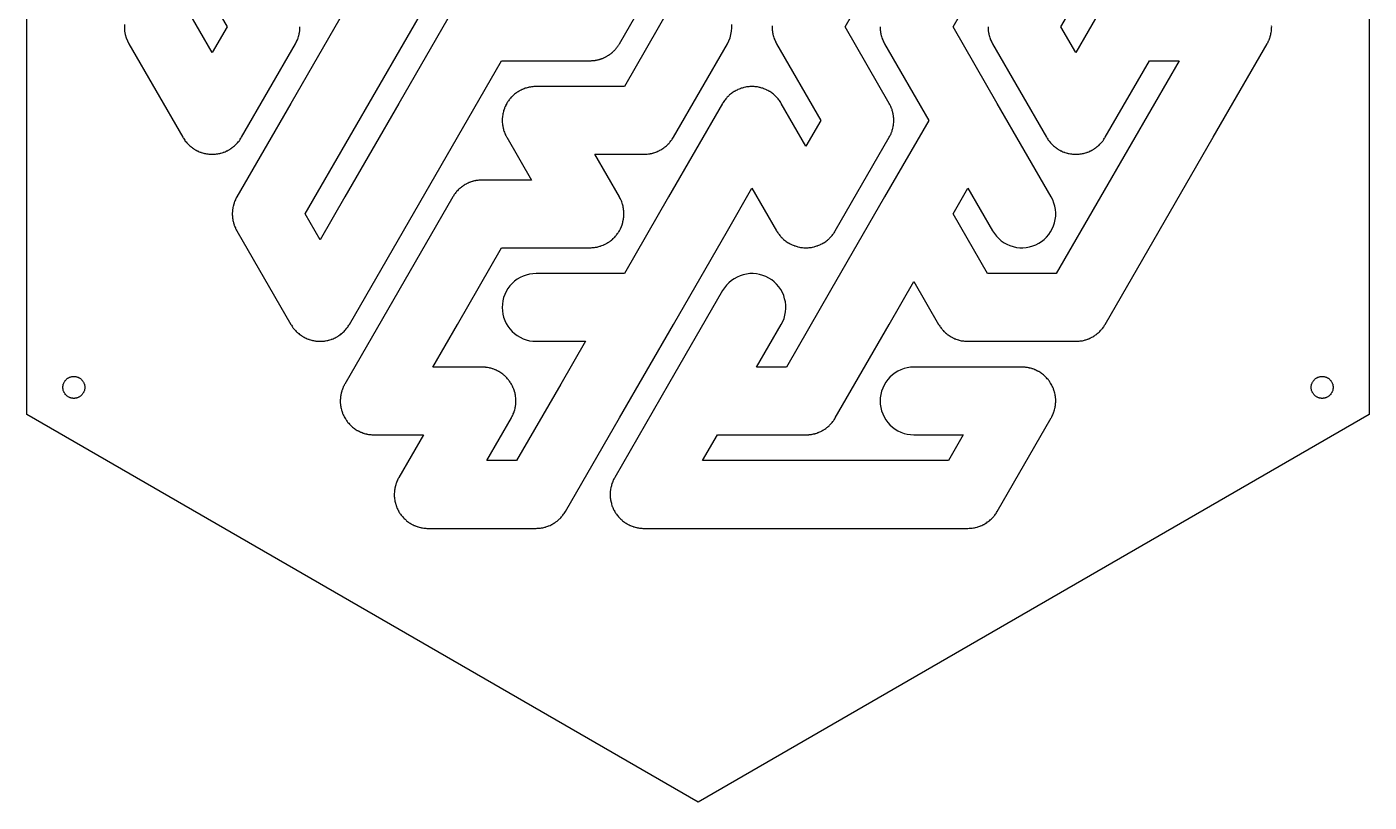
# Model space of a CAD drawing. Header units: millimetres. Extents: x -104 to 104, y -120 to 120.
# Drawn here: x -104.1 to 104.1, y -120.2 to 0 of the extents above; entities that cross this region are included whole.
import ezdxf

# ---------------------------------------------------------------- set-up
doc = ezdxf.new("R2010")
doc.units = ezdxf.units.MM
doc.layers.add('CUT', color=1, linetype='Continuous')

msp = doc.modelspace()

# ---------------------------------------------------------------- linework, layer by layer
at = {"layer": 'CUT'}
for points in [[(104.09, -60.09), (0, -120.19), (-104.09, -60.09), (-104.09, 60.09), (0, 120.19), (104.09, 60.09), (104.09, -60.09)], [(-95.1, -55.89), (-95.1, -55.97), (-95.11, -56.05), (-95.12, -56.14), (-95.13, -56.22), (-95.15, -56.3), (-95.17, -56.38), (-95.2, -56.46), (-95.23, -56.54), (-95.26, -56.62), (-95.3, -56.69), (-95.34, -56.76), (-95.39, -56.83), (-95.44, -56.9), (-95.49, -56.97), (-95.54, -57.03), (-95.6, -57.09), (-95.66, -57.15), (-95.72, -57.2), (-95.79, -57.25), (-95.86, -57.3), (-95.93, -57.35), (-96, -57.39), (-96.07, -57.43), (-96.15, -57.46), (-96.23, -57.49), (-96.31, -57.52), (-96.39, -57.54), (-96.47, -57.56), (-96.55, -57.57), (-96.63, -57.58), (-96.72, -57.59), (-96.8, -57.59), (-96.88, -57.59), (-96.97, -57.58), (-97.05, -57.57), (-97.13, -57.56), (-97.21, -57.54), (-97.29, -57.52), (-97.37, -57.49), (-97.45, -57.46), (-97.53, -57.43), (-97.6, -57.39), (-97.68, -57.35), (-97.75, -57.3), (-97.81, -57.25), (-97.88, -57.2), (-97.94, -57.15), (-98, -57.09), (-98.06, -57.03), (-98.12, -56.97), (-98.17, -56.9), (-98.21, -56.83), (-98.26, -56.76), (-98.3, -56.69), (-98.34, -56.62), (-98.37, -56.54), (-98.4, -56.46), (-98.43, -56.38), (-98.45, -56.3), (-98.47, -56.22), (-98.48, -56.14), (-98.49, -56.05), (-98.5, -55.97), (-98.5, -55.89), (-98.5, -55.8), (-98.49, -55.72), (-98.48, -55.64), (-98.47, -55.56), (-98.45, -55.48), (-98.43, -55.39), (-98.4, -55.32), (-98.37, -55.24), (-98.34, -55.16), (-98.3, -55.09), (-98.26, -55.01), (-98.21, -54.94), (-98.17, -54.88), (-98.12, -54.81), (-98.06, -54.75), (-98, -54.69), (-97.94, -54.63), (-97.88, -54.57), (-97.81, -54.52), (-97.75, -54.47), (-97.68, -54.43), (-97.6, -54.39), (-97.53, -54.35), (-97.45, -54.32), (-97.37, -54.29), (-97.29, -54.26), (-97.21, -54.24), (-97.13, -54.22), (-97.05, -54.21), (-96.97, -54.2), (-96.88, -54.19), (-96.8, -54.19), (-96.72, -54.19), (-96.63, -54.2), (-96.55, -54.21), (-96.47, -54.22), (-96.39, -54.24), (-96.31, -54.26), (-96.23, -54.29), (-96.15, -54.32), (-96.07, -54.35), (-96, -54.39), (-95.93, -54.43), (-95.86, -54.47), (-95.79, -54.52), (-95.72, -54.57), (-95.66, -54.63), (-95.6, -54.69), (-95.54, -54.75), (-95.49, -54.81), (-95.44, -54.88), (-95.39, -54.94), (-95.34, -55.01), (-95.3, -55.09), (-95.26, -55.16), (-95.23, -55.24), (-95.2, -55.32), (-95.17, -55.39), (-95.15, -55.48), (-95.13, -55.56), (-95.12, -55.64), (-95.11, -55.72), (-95.1, -55.8), (-95.1, -55.89)], [(98.5, -55.89), (98.5, -55.97), (98.49, -56.05), (98.48, -56.14), (98.47, -56.22), (98.45, -56.3), (98.43, -56.38), (98.4, -56.46), (98.37, -56.54), (98.34, -56.62), (98.3, -56.69), (98.26, -56.76), (98.21, -56.83), (98.17, -56.9), (98.12, -56.97), (98.06, -57.03), (98, -57.09), (97.94, -57.15), (97.88, -57.2), (97.81, -57.25), (97.75, -57.3), (97.68, -57.35), (97.6, -57.39), (97.53, -57.43), (97.45, -57.46), (97.37, -57.49), (97.29, -57.52), (97.21, -57.54), (97.13, -57.56), (97.05, -57.57), (96.97, -57.58), (96.88, -57.59), (96.8, -57.59), (96.72, -57.59), (96.63, -57.58), (96.55, -57.57), (96.47, -57.56), (96.39, -57.54), (96.31, -57.52), (96.23, -57.49), (96.15, -57.46), (96.07, -57.43), (96, -57.39), (95.93, -57.35), (95.86, -57.3), (95.79, -57.25), (95.72, -57.2), (95.66, -57.15), (95.6, -57.09), (95.54, -57.03), (95.49, -56.97), (95.44, -56.9), (95.39, -56.83), (95.34, -56.76), (95.3, -56.69), (95.26, -56.62), (95.23, -56.54), (95.2, -56.46), (95.17, -56.38), (95.15, -56.3), (95.13, -56.22), (95.12, -56.14), (95.11, -56.05), (95.1, -55.97), (95.1, -55.89), (95.1, -55.8), (95.11, -55.72), (95.12, -55.64), (95.13, -55.56), (95.15, -55.48), (95.17, -55.39), (95.2, -55.32), (95.23, -55.24), (95.26, -55.16), (95.3, -55.09), (95.34, -55.01), (95.39, -54.94), (95.44, -54.88), (95.49, -54.81), (95.54, -54.75), (95.6, -54.69), (95.66, -54.63), (95.72, -54.57), (95.79, -54.52), (95.86, -54.47), (95.93, -54.43), (96, -54.39), (96.07, -54.35), (96.15, -54.32), (96.23, -54.29), (96.31, -54.26), (96.39, -54.24), (96.47, -54.22), (96.55, -54.21), (96.63, -54.2), (96.72, -54.19), (96.8, -54.19), (96.88, -54.19), (96.97, -54.2), (97.05, -54.21), (97.13, -54.22), (97.21, -54.24), (97.29, -54.26), (97.37, -54.29), (97.45, -54.32), (97.53, -54.35), (97.6, -54.39), (97.68, -54.43), (97.75, -54.47), (97.81, -54.52), (97.88, -54.57), (97.94, -54.63), (98, -54.69), (98.06, -54.75), (98.12, -54.81), (98.17, -54.88), (98.21, -54.94), (98.26, -55.01), (98.3, -55.09), (98.34, -55.16), (98.37, -55.24), (98.4, -55.32), (98.43, -55.39), (98.45, -55.48), (98.47, -55.56), (98.48, -55.64), (98.49, -55.72), (98.5, -55.8), (98.5, -55.89)]]:
    msp.add_lwpolyline(points, close=True, dxfattribs=at)
for points in [[(-79.89, 11.87), (-73.03, 0), (-75.34, -4), (-79.17, 2.62)], [(-38.03, 2.62), (-46.4, -11.87), (-46.4, -11.87), (-54.78, -26.37), (-58.6, -33), (-60.91, -29), (-54.05, -17.12), (-45.68, -2.63), (-45.68, -2.63), (-37.31, 11.87)], [(-4.55, 2.62), (-11.4, -9.25), (-25.11, -9.25), (-25.2, -9.25), (-25.29, -9.25), (-25.46, -9.27), (-25.63, -9.28), (-25.71, -9.29), (-25.8, -9.29), (-25.97, -9.33), (-26.14, -9.35), (-26.22, -9.37), (-26.31, -9.39), (-26.47, -9.43), (-26.64, -9.48), (-26.72, -9.51), (-26.8, -9.53), (-26.96, -9.59), (-27.12, -9.65), (-27.2, -9.69), (-27.28, -9.72), (-27.43, -9.8), (-27.59, -9.87), (-27.66, -9.91), (-27.74, -9.95), (-27.88, -10.05), (-28.03, -10.13), (-28.1, -10.19), (-28.17, -10.23), (-28.31, -10.34), (-28.45, -10.44), (-28.51, -10.5), (-28.58, -10.55), (-28.7, -10.67), (-28.83, -10.79), (-28.88, -10.85), (-28.95, -10.91), (-29.06, -11.04), (-29.17, -11.17), (-29.22, -11.24), (-29.28, -11.3), (-29.38, -11.45), (-29.48, -11.58), (-29.52, -11.66), (-29.57, -11.73), (-29.66, -11.88), (-29.74, -12.03), (-29.78, -12.1), (-29.82, -12.18), (-29.89, -12.34), (-29.97, -12.49), (-29.99, -12.57), (-30.03, -12.65), (-30.08, -12.81), (-30.14, -12.98), (-30.16, -13.06), (-30.19, -13.14), (-30.22, -13.31), (-30.26, -13.48), (-30.28, -13.56), (-30.29, -13.64), (-30.31, -13.82), (-30.34, -13.99), (-30.34, -14.07), (-30.35, -14.16), (-30.36, -14.33), (-30.36, -14.5), (-30.36, -14.59), (-30.36, -14.67), (-30.35, -14.84), (-30.34, -15.01), (-30.33, -15.1), (-30.32, -15.19), (-30.29, -15.35), (-30.26, -15.52), (-30.24, -15.61), (-30.23, -15.69), (-30.18, -15.86), (-30.14, -16.02), (-30.11, -16.1), (-30.09, -16.19), (-30.02, -16.35), (-29.97, -16.51), (-29.93, -16.59), (-29.9, -16.67), (-29.82, -16.82), (-29.74, -16.97), (-29.7, -17.05), (-29.66, -17.12), (-25.84, -23.75), (-33.49, -23.75), (-33.66, -23.76), (-33.83, -23.76), (-33.92, -23.77), (-34, -23.78), (-34.17, -23.8), (-34.34, -23.82), (-34.43, -23.84), (-34.51, -23.85), (-34.68, -23.89), (-34.85, -23.93), (-34.93, -23.96), (-35.01, -23.98), (-35.17, -24.03), (-35.34, -24.09), (-35.41, -24.12), (-35.5, -24.15), (-35.65, -24.22), (-35.81, -24.29), (-35.88, -24.33), (-35.96, -24.37), (-36.11, -24.46), (-36.26, -24.54), (-36.33, -24.59), (-36.4, -24.63), (-36.54, -24.74), (-36.68, -24.83), (-36.75, -24.89), (-36.82, -24.94), (-36.94, -25.06), (-37.08, -25.17), (-37.13, -25.23), (-37.2, -25.29), (-37.31, -25.41), (-37.43, -25.54), (-37.49, -25.61), (-37.54, -25.67), (-37.65, -25.81), (-37.75, -25.94), (-37.8, -26.01), (-37.85, -26.08), (-37.94, -26.23), (-38.03, -26.37), (-46.4, -40.87), (-54.78, -55.37), (-54.82, -55.45), (-54.86, -55.53), (-54.93, -55.68), (-55.01, -55.83), (-55.04, -55.91), (-55.08, -55.99), (-55.14, -56.15), (-55.2, -56.31), (-55.22, -56.4), (-55.25, -56.48), (-55.3, -56.64), (-55.34, -56.81), (-55.36, -56.89), (-55.38, -56.98), (-55.4, -57.15), (-55.43, -57.31), (-55.44, -57.4), (-55.45, -57.49), (-55.46, -57.66), (-55.48, -57.83), (-55.48, -57.91), (-55.48, -58), (-55.47, -58.17), (-55.47, -58.34), (-55.46, -58.43), (-55.45, -58.51), (-55.43, -58.68), (-55.41, -58.86), (-55.39, -58.94), (-55.38, -59.02), (-55.34, -59.19), (-55.3, -59.36), (-55.27, -59.44), (-55.25, -59.52), (-55.2, -59.69), (-55.14, -59.85), (-55.11, -59.93), (-55.08, -60.01), (-55.01, -60.16), (-54.94, -60.32), (-54.9, -60.4), (-54.86, -60.47), (-54.77, -60.62), (-54.69, -60.77), (-54.64, -60.84), (-54.59, -60.92), (-54.49, -61.05), (-54.39, -61.2), (-54.34, -61.26), (-54.29, -61.33), (-54.17, -61.46), (-54.06, -61.59), (-54, -61.65), (-53.94, -61.71), (-53.81, -61.83), (-53.69, -61.95), (-53.62, -62), (-53.56, -62.06), (-53.42, -62.16), (-53.29, -62.27), (-53.22, -62.31), (-53.15, -62.37), (-53, -62.45), (-52.85, -62.55), (-52.78, -62.59), (-52.7, -62.63), (-52.55, -62.7), (-52.4, -62.78), (-52.32, -62.81), (-52.24, -62.85), (-52.08, -62.91), (-51.92, -62.97), (-51.83, -62.99), (-51.75, -63.02), (-51.59, -63.07), (-51.42, -63.11), (-51.34, -63.13), (-51.25, -63.15), (-51.08, -63.17), (-50.91, -63.21), (-50.83, -63.21), (-50.74, -63.22), (-50.57, -63.23), (-50.4, -63.25), (-50.32, -63.25), (-50.23, -63.25), (-42.58, -63.25), (-46.4, -69.87), (-46.44, -69.95), (-46.49, -70.03), (-46.56, -70.18), (-46.64, -70.33), (-46.67, -70.41), (-46.71, -70.49), (-46.77, -70.65), (-46.83, -70.81), (-46.85, -70.9), (-46.88, -70.98), (-46.92, -71.14), (-46.97, -71.31), (-46.99, -71.39), (-47.01, -71.48), (-47.03, -71.65), (-47.06, -71.81), (-47.07, -71.9), (-47.08, -71.99), (-47.09, -72.16), (-47.11, -72.33), (-47.1, -72.41), (-47.11, -72.5), (-47.1, -72.67), (-47.1, -72.84), (-47.09, -72.93), (-47.08, -73.01), (-47.06, -73.18), (-47.04, -73.36), (-47.02, -73.44), (-47.01, -73.52), (-46.97, -73.69), (-46.93, -73.86), (-46.9, -73.94), (-46.88, -74.02), (-46.82, -74.19), (-46.77, -74.35), (-46.74, -74.43), (-46.71, -74.51), (-46.63, -74.66), (-46.57, -74.82), (-46.52, -74.9), (-46.49, -74.97), (-46.4, -75.12), (-46.32, -75.27), (-46.27, -75.34), (-46.22, -75.42), (-46.12, -75.55), (-46.02, -75.7), (-45.97, -75.76), (-45.92, -75.83), (-45.8, -75.96), (-45.69, -76.09), (-45.63, -76.15), (-45.57, -76.21), (-45.44, -76.33), (-45.32, -76.45), (-45.25, -76.5), (-45.19, -76.56), (-45.05, -76.66), (-44.92, -76.77), (-44.84, -76.81), (-44.77, -76.87), (-44.63, -76.95), (-44.48, -77.05), (-44.41, -77.09), (-44.33, -77.13), (-44.18, -77.2), (-44.02, -77.28), (-43.94, -77.31), (-43.87, -77.35), (-43.71, -77.41), (-43.55, -77.47), (-43.46, -77.49), (-43.38, -77.52), (-43.22, -77.57), (-43.05, -77.61), (-42.97, -77.63), (-42.88, -77.65), (-42.71, -77.67), (-42.54, -77.71), (-42.46, -77.71), (-42.37, -77.72), (-42.2, -77.73), (-42.03, -77.75), (-41.94, -77.75), (-41.86, -77.75), (-25.11, -77.75), (-24.94, -77.74), (-24.77, -77.74), (-24.69, -77.73), (-24.6, -77.72), (-24.43, -77.7), (-24.26, -77.68), (-24.18, -77.66), (-24.09, -77.65), (-23.92, -77.61), (-23.76, -77.57), (-23.67, -77.54), (-23.59, -77.52), (-23.43, -77.47), (-23.27, -77.41), (-23.19, -77.38), (-23.11, -77.35), (-22.95, -77.28), (-22.79, -77.21), (-22.72, -77.17), (-22.64, -77.13), (-22.49, -77.04), (-22.34, -76.96), (-22.27, -76.91), (-22.2, -76.87), (-22.06, -76.76), (-21.92, -76.67), (-21.85, -76.61), (-21.78, -76.56), (-21.66, -76.44), (-21.53, -76.33), (-21.47, -76.27), (-21.4, -76.21), (-21.29, -76.09), (-21.17, -75.96), (-21.11, -75.89), (-21.06, -75.83), (-20.95, -75.69), (-20.85, -75.56), (-20.8, -75.49), (-20.75, -75.42), (-20.75, -75.42), (-20.66, -75.27), (-20.57, -75.12), (-12.2, -60.62), (-3.82, -46.13), (-3.82, -46.13), (4.55, -31.62), (4.55, -31.62), (8.37, -25), (12.2, -31.62), (12.24, -31.7), (12.28, -31.77), (12.38, -31.91), (12.48, -32.06), (12.53, -32.13), (12.58, -32.2), (12.69, -32.33), (12.8, -32.46), (12.86, -32.52), (12.91, -32.59), (13.03, -32.71), (13.15, -32.83), (13.22, -32.89), (13.28, -32.95), (13.42, -33.05), (13.55, -33.17), (13.62, -33.21), (13.69, -33.27), (13.83, -33.36), (13.97, -33.46), (14.05, -33.5), (14.12, -33.55), (14.27, -33.63), (14.42, -33.71), (14.5, -33.74), (14.58, -33.78), (14.74, -33.85), (14.89, -33.91), (14.98, -33.94), (15.06, -33.97), (15.22, -34.02), (15.38, -34.07), (15.47, -34.09), (15.55, -34.11), (15.72, -34.14), (15.89, -34.18), (15.97, -34.19), (16.06, -34.21), (16.23, -34.22), (16.4, -34.24), (16.49, -34.24), (16.57, -34.25), (16.74, -34.24), (16.91, -34.25), (17, -34.24), (17.09, -34.24), (17.26, -34.22), (17.43, -34.21), (17.51, -34.19), (17.6, -34.18), (17.77, -34.14), (17.94, -34.11), (18.02, -34.09), (18.1, -34.07), (18.27, -34.02), (18.43, -33.97), (18.51, -33.94), (18.59, -33.91), (18.75, -33.85), (18.91, -33.78), (18.99, -33.74), (19.07, -33.71), (19.22, -33.63), (19.37, -33.55), (19.44, -33.5), (19.52, -33.46), (19.66, -33.36), (19.8, -33.27), (19.87, -33.21), (19.94, -33.17), (20.07, -33.05), (20.2, -32.95), (20.27, -32.89), (20.33, -32.83), (20.45, -32.71), (20.57, -32.59), (20.63, -32.52), (20.69, -32.46), (20.8, -32.33), (20.91, -32.2), (20.96, -32.13), (21.01, -32.06), (21.1, -31.91), (21.2, -31.77), (21.24, -31.7), (21.29, -31.62), (29.66, -17.12), (29.74, -16.97), (29.82, -16.82), (29.86, -16.74), (29.9, -16.67), (29.96, -16.51), (30.03, -16.35), (30.05, -16.27), (30.09, -16.19), (30.13, -16.02), (30.19, -15.86), (30.2, -15.77), (30.23, -15.69), (30.26, -15.52), (30.29, -15.36), (30.3, -15.27), (30.32, -15.19), (30.33, -15.01), (30.35, -14.84), (30.35, -14.76), (30.36, -14.67), (30.36, -14.5), (30.36, -14.33), (30.35, -14.24), (30.35, -14.16), (30.33, -13.99), (30.32, -13.81), (30.3, -13.73), (30.29, -13.64), (30.26, -13.48), (30.23, -13.31), (30.2, -13.23), (30.19, -13.14), (30.13, -12.98), (30.09, -12.81), (30.05, -12.73), (30.03, -12.65), (29.96, -12.49), (29.9, -12.33), (29.86, -12.26), (29.82, -12.18), (29.74, -12.03), (29.66, -11.87), (22.81, 0), (29.66, 11.87)], [(44.99, 0), (44.98, -0.17), (44.99, -0.26), (44.99, -0.34), (45.01, -0.51), (45.02, -0.69), (45.04, -0.77), (45.05, -0.86), (45.09, -1.02), (45.12, -1.19), (45.14, -1.27), (45.16, -1.36), (45.21, -1.52), (45.26, -1.69), (45.29, -1.77), (45.32, -1.85), (45.38, -2.01), (45.45, -2.17), (45.49, -2.24), (45.52, -2.32), (45.6, -2.47), (45.68, -2.63), (54.05, -17.12), (54.1, -17.2), (54.14, -17.27), (54.24, -17.41), (54.33, -17.56), (54.39, -17.63), (54.44, -17.7), (54.55, -17.83), (54.65, -17.96), (54.71, -18.02), (54.77, -18.09), (54.89, -18.21), (55.01, -18.33), (55.08, -18.39), (55.14, -18.45), (55.27, -18.55), (55.41, -18.67), (55.48, -18.71), (55.54, -18.77), (55.69, -18.86), (55.83, -18.96), (55.9, -19), (55.98, -19.05), (56.13, -19.13), (56.28, -19.21), (56.36, -19.24), (56.43, -19.28), (56.59, -19.35), (56.75, -19.41), (56.83, -19.44), (56.91, -19.47), (57.08, -19.52), (57.24, -19.57), (57.33, -19.59), (57.41, -19.61), (57.58, -19.64), (57.75, -19.68), (57.83, -19.69), (57.92, -19.71), (58.09, -19.72), (58.26, -19.74), (58.34, -19.74), (58.43, -19.75), (58.6, -19.74), (58.77, -19.75), (58.86, -19.74), (58.94, -19.74), (59.12, -19.72), (59.29, -19.71), (59.37, -19.69), (59.46, -19.68), (59.62, -19.64), (59.79, -19.61), (59.88, -19.59), (59.96, -19.57), (60.12, -19.52), (60.29, -19.47), (60.37, -19.44), (60.45, -19.41), (60.61, -19.35), (60.77, -19.28), (60.84, -19.24), (60.92, -19.21), (61.07, -19.13), (61.23, -19.05), (61.3, -19), (61.37, -18.96), (61.51, -18.86), (61.66, -18.77), (61.73, -18.71), (61.8, -18.67), (61.93, -18.55), (62.06, -18.45), (62.12, -18.39), (62.19, -18.33), (62.31, -18.21), (62.43, -18.09), (62.49, -18.02), (62.55, -17.96), (62.66, -17.83), (62.77, -17.7), (62.82, -17.63), (62.87, -17.56), (62.96, -17.41), (63.06, -17.27), (63.1, -17.2), (63.15, -17.12), (70, -5.25), (74.62, -5.25), (70.8, -11.87), (62.43, -26.37), (55.57, -38.25), (44.89, -38.25), (39.55, -29), (41.86, -25), (45.68, -31.62), (45.96, -32.06), (46.28, -32.46), (46.64, -32.83), (47.03, -33.17), (47.46, -33.46), (47.91, -33.71), (48.38, -33.91), (48.87, -34.07), (49.37, -34.18), (49.89, -34.24), (50.4, -34.25), (50.91, -34.21), (51.42, -34.11), (51.92, -33.97), (52.4, -33.78), (52.85, -33.55), (53.29, -33.27), (53.69, -32.95), (54.06, -32.59), (54.39, -32.2), (54.69, -31.77), (54.94, -31.32), (55.14, -30.85), (55.3, -30.36), (55.41, -29.86), (55.47, -29.34), (55.48, -28.83), (55.43, -28.31), (55.34, -27.81), (55.2, -27.31), (55.01, -26.83), (54.78, -26.37), (46.4, -11.87), (46.4, -11.87), (39.55, 0), (46.4, 11.87)], [(-54.78, 2.62), (-63.15, -11.87), (-71.52, -26.37), (-71.6, -26.53), (-71.68, -26.68), (-71.72, -26.76), (-71.75, -26.83), (-71.82, -26.99), (-71.89, -27.15), (-71.91, -27.23), (-71.94, -27.31), (-71.99, -27.48), (-72.04, -27.64), (-72.06, -27.73), (-72.09, -27.81), (-72.12, -27.98), (-72.15, -28.14), (-72.16, -28.23), (-72.18, -28.31), (-72.19, -28.49), (-72.21, -28.66), (-72.21, -28.74), (-72.22, -28.83), (-72.22, -29), (-72.22, -29.17), (-72.21, -29.26), (-72.21, -29.34), (-72.19, -29.51), (-72.18, -29.69), (-72.16, -29.77), (-72.15, -29.86), (-72.12, -30.02), (-72.09, -30.19), (-72.06, -30.27), (-72.04, -30.36), (-71.99, -30.52), (-71.94, -30.69), (-71.91, -30.77), (-71.89, -30.85), (-71.82, -31.01), (-71.75, -31.17), (-71.72, -31.24), (-71.68, -31.32), (-71.6, -31.47), (-71.52, -31.62), (-63.15, -46.13), (-63.1, -46.2), (-63.06, -46.27), (-62.96, -46.41), (-62.87, -46.56), (-62.82, -46.63), (-62.77, -46.7), (-62.66, -46.83), (-62.55, -46.96), (-62.49, -47.02), (-62.43, -47.09), (-62.31, -47.21), (-62.19, -47.33), (-62.12, -47.39), (-62.06, -47.45), (-61.93, -47.55), (-61.8, -47.67), (-61.73, -47.71), (-61.66, -47.77), (-61.51, -47.86), (-61.37, -47.96), (-61.3, -48), (-61.23, -48.05), (-61.07, -48.13), (-60.92, -48.21), (-60.84, -48.24), (-60.77, -48.28), (-60.61, -48.35), (-60.45, -48.41), (-60.37, -48.44), (-60.29, -48.47), (-60.12, -48.52), (-59.96, -48.57), (-59.88, -48.59), (-59.79, -48.61), (-59.62, -48.64), (-59.46, -48.68), (-59.37, -48.69), (-59.29, -48.71), (-59.12, -48.72), (-58.94, -48.74), (-58.86, -48.74), (-58.77, -48.75), (-58.6, -48.74), (-58.43, -48.75), (-58.34, -48.74), (-58.26, -48.74), (-58.09, -48.72), (-57.92, -48.71), (-57.83, -48.69), (-57.75, -48.68), (-57.58, -48.64), (-57.41, -48.61), (-57.33, -48.59), (-57.24, -48.57), (-57.08, -48.52), (-56.91, -48.47), (-56.83, -48.44), (-56.75, -48.41), (-56.59, -48.35), (-56.43, -48.28), (-56.36, -48.24), (-56.28, -48.21), (-56.13, -48.13), (-55.98, -48.05), (-55.9, -48), (-55.83, -47.96), (-55.69, -47.86), (-55.54, -47.77), (-55.48, -47.71), (-55.41, -47.67), (-55.27, -47.55), (-55.14, -47.45), (-55.08, -47.39), (-55.01, -47.33), (-54.89, -47.21), (-54.77, -47.09), (-54.71, -47.02), (-54.65, -46.96), (-54.55, -46.83), (-54.44, -46.7), (-54.39, -46.63), (-54.33, -46.56), (-54.24, -46.41), (-54.14, -46.27), (-54.1, -46.2), (-54.05, -46.13), (-45.68, -31.62), (-37.31, -17.12), (-37.31, -17.12), (-30.46, -5.25), (-16.74, -5.25), (-16.66, -5.25), (-16.57, -5.25), (-16.49, -5.24), (-16.4, -5.24), (-16.31, -5.23), (-16.23, -5.22), (-16.14, -5.21), (-16.06, -5.21), (-15.97, -5.19), (-15.89, -5.18), (-15.8, -5.16), (-15.72, -5.15), (-15.64, -5.13), (-15.55, -5.11), (-15.47, -5.09), (-15.38, -5.07), (-15.3, -5.04), (-15.22, -5.02), (-15.14, -4.99), (-15.06, -4.97), (-14.98, -4.94), (-14.89, -4.91), (-14.81, -4.88), (-14.73, -4.85), (-14.66, -4.81), (-14.58, -4.78), (-14.5, -4.74), (-14.42, -4.71), (-14.35, -4.67), (-14.27, -4.63), (-14.19, -4.59), (-14.12, -4.55), (-14.05, -4.5), (-13.97, -4.46), (-13.9, -4.41), (-13.83, -4.37), (-13.76, -4.31), (-13.69, -4.27), (-13.62, -4.21), (-13.55, -4.17), (-13.48, -4.11), (-13.41, -4.06), (-13.35, -4), (-13.28, -3.95), (-13.22, -3.89), (-13.15, -3.83), (-13.09, -3.77), (-13.03, -3.71), (-12.97, -3.65), (-12.91, -3.59), (-12.86, -3.52), (-12.8, -3.46), (-12.74, -3.39), (-12.68, -3.33), (-12.63, -3.26), (-12.58, -3.2), (-12.53, -3.13), (-12.48, -3.06), (-12.43, -2.99), (-12.38, -2.92), (-12.33, -2.84), (-12.28, -2.77), (-12.24, -2.7), (-12.2, -2.63), (-5.34, 9.25)], [(62.43, 2.62), (58.6, -4), (56.29, 0), (61.63, 9.25)], [(-88.95, 0.34), (-88.96, -0.17), (-88.92, -0.69), (-88.83, -1.19), (-88.69, -1.69), (-88.5, -2.17), (-88.26, -2.63), (-79.89, -17.12), (-79.84, -17.2), (-79.8, -17.27), (-79.7, -17.41), (-79.61, -17.56), (-79.56, -17.63), (-79.51, -17.7), (-79.4, -17.83), (-79.29, -17.96), (-79.23, -18.02), (-79.18, -18.09), (-79.05, -18.21), (-78.93, -18.33), (-78.87, -18.39), (-78.81, -18.45), (-78.67, -18.55), (-78.54, -18.67), (-78.47, -18.71), (-78.4, -18.77), (-78.26, -18.86), (-78.12, -18.96), (-78.04, -19), (-77.97, -19.05), (-77.82, -19.13), (-77.67, -19.21), (-77.59, -19.24), (-77.51, -19.28), (-77.35, -19.35), (-77.19, -19.41), (-77.11, -19.44), (-77.03, -19.47), (-76.87, -19.52), (-76.7, -19.57), (-76.62, -19.59), (-76.54, -19.61), (-76.37, -19.64), (-76.2, -19.68), (-76.11, -19.69), (-76.03, -19.71), (-75.86, -19.72), (-75.69, -19.74), (-75.6, -19.74), (-75.52, -19.75), (-75.34, -19.74), (-75.17, -19.75), (-75.09, -19.74), (-75, -19.74), (-74.83, -19.72), (-74.66, -19.71), (-74.57, -19.69), (-74.49, -19.68), (-74.32, -19.64), (-74.15, -19.61), (-74.07, -19.59), (-73.99, -19.57), (-73.82, -19.52), (-73.66, -19.47), (-73.58, -19.44), (-73.49, -19.41), (-73.34, -19.35), (-73.18, -19.28), (-73.1, -19.24), (-73.02, -19.21), (-72.87, -19.13), (-72.72, -19.05), (-72.65, -19), (-72.57, -18.96), (-72.43, -18.86), (-72.29, -18.77), (-72.22, -18.71), (-72.15, -18.67), (-72.02, -18.55), (-71.88, -18.45), (-71.82, -18.39), (-71.76, -18.33), (-71.64, -18.21), (-71.51, -18.09), (-71.46, -18.02), (-71.4, -17.96), (-71.29, -17.83), (-71.18, -17.7), (-71.13, -17.63), (-71.08, -17.56), (-70.98, -17.41), (-70.89, -17.27), (-70.84, -17.2), (-70.8, -17.12), (-62.43, -2.63), (-62.35, -2.47), (-62.26, -2.32), (-62.23, -2.24), (-62.19, -2.17), (-62.13, -2.01), (-62.06, -1.85), (-62.03, -1.77), (-62, -1.69), (-61.95, -1.52), (-61.9, -1.36), (-61.88, -1.27), (-61.86, -1.19), (-61.83, -1.02), (-61.79, -0.86), (-61.78, -0.77), (-61.77, -0.69), (-61.75, -0.51), (-61.73, -0.34), (-61.73, -0.26), (-61.73, -0.17), (-61.73, 0)], [(11.5, 0.17), (11.5, 0), (11.5, -0.17), (11.5, -0.26), (11.5, -0.34), (11.52, -0.51), (11.54, -0.69), (11.55, -0.77), (11.56, -0.86), (11.6, -1.02), (11.63, -1.19), (11.65, -1.27), (11.67, -1.36), (11.72, -1.52), (11.77, -1.69), (11.8, -1.77), (11.83, -1.85), (11.9, -2.01), (11.96, -2.17), (12, -2.24), (12.03, -2.32), (12.12, -2.47), (12.2, -2.63), (19.05, -14.5), (16.74, -18.5), (12.92, -11.87), (12.87, -11.8), (12.83, -11.73), (12.73, -11.59), (12.64, -11.44), (12.59, -11.37), (12.54, -11.3), (12.43, -11.17), (12.32, -11.04), (12.26, -10.98), (12.2, -10.91), (12.08, -10.79), (11.96, -10.67), (11.89, -10.61), (11.83, -10.55), (11.7, -10.45), (11.57, -10.33), (11.5, -10.29), (11.43, -10.23), (11.29, -10.14), (11.14, -10.04), (11.07, -10), (11, -9.95), (10.84, -9.87), (10.69, -9.79), (10.61, -9.76), (10.54, -9.72), (10.38, -9.65), (10.22, -9.59), (10.14, -9.56), (10.06, -9.53), (9.89, -9.48), (9.73, -9.43), (9.65, -9.41), (9.56, -9.39), (9.39, -9.36), (9.23, -9.32), (9.14, -9.31), (9.06, -9.29), (8.89, -9.28), (8.71, -9.26), (8.63, -9.26), (8.54, -9.25), (8.37, -9.26), (8.2, -9.25), (8.11, -9.26), (8.03, -9.26), (7.86, -9.28), (7.69, -9.29), (7.6, -9.31), (7.52, -9.32), (7.35, -9.36), (7.18, -9.39), (7.1, -9.41), (7.01, -9.43), (6.85, -9.48), (6.68, -9.53), (6.6, -9.56), (6.52, -9.59), (6.36, -9.65), (6.2, -9.72), (6.13, -9.76), (6.05, -9.79), (5.9, -9.87), (5.75, -9.95), (5.67, -10), (5.6, -10.04), (5.46, -10.14), (5.31, -10.23), (5.25, -10.29), (5.18, -10.33), (5.04, -10.45), (4.91, -10.55), (4.85, -10.61), (4.78, -10.67), (4.66, -10.79), (4.54, -10.91), (4.48, -10.98), (4.42, -11.04), (4.32, -11.17), (4.21, -11.3), (4.16, -11.37), (4.1, -11.44), (4.01, -11.59), (3.91, -11.73), (3.87, -11.8), (3.82, -11.87), (-4.55, -26.37), (-4.55, -26.37), (-11.4, -38.25), (-25.11, -38.25), (-25.63, -38.28), (-26.14, -38.35), (-26.64, -38.48), (-27.12, -38.65), (-27.59, -38.87), (-28.03, -39.13), (-28.45, -39.44), (-28.83, -39.79), (-29.17, -40.17), (-29.48, -40.58), (-29.74, -41.03), (-29.97, -41.49), (-30.14, -41.98), (-30.26, -42.48), (-30.34, -42.99), (-30.36, -43.5), (-30.34, -44.01), (-30.26, -44.52), (-30.14, -45.02), (-29.97, -45.51), (-29.74, -45.97), (-29.48, -46.42), (-29.17, -46.83), (-28.83, -47.21), (-28.45, -47.56), (-28.03, -47.87), (-27.59, -48.13), (-27.12, -48.35), (-26.64, -48.52), (-26.14, -48.65), (-25.63, -48.72), (-25.11, -48.75), (-17.46, -48.75), (-21.29, -55.37), (-28.15, -67.25), (-32.76, -67.25), (-28.94, -60.62), (-28.9, -60.55), (-28.86, -60.47), (-28.78, -60.32), (-28.7, -60.17), (-28.67, -60.09), (-28.64, -60.01), (-28.58, -59.85), (-28.51, -59.69), (-28.49, -59.6), (-28.46, -59.52), (-28.42, -59.36), (-28.37, -59.19), (-28.36, -59.11), (-28.34, -59.02), (-28.31, -58.85), (-28.28, -58.69), (-28.27, -58.6), (-28.26, -58.51), (-28.25, -58.34), (-28.24, -58.17), (-28.24, -58.09), (-28.24, -58), (-28.24, -57.83), (-28.25, -57.66), (-28.26, -57.57), (-28.26, -57.49), (-28.29, -57.32), (-28.31, -57.14), (-28.32, -57.06), (-28.34, -56.98), (-28.38, -56.81), (-28.42, -56.64), (-28.44, -56.56), (-28.46, -56.48), (-28.52, -56.31), (-28.57, -56.15), (-28.61, -56.07), (-28.64, -55.99), (-28.71, -55.84), (-28.78, -55.68), (-28.82, -55.6), (-28.86, -55.53), (-28.94, -55.38), (-29.03, -55.23), (-29.08, -55.16), (-29.12, -55.08), (-29.22, -54.95), (-29.32, -54.8), (-29.38, -54.74), (-29.43, -54.67), (-29.54, -54.54), (-29.65, -54.41), (-29.72, -54.35), (-29.77, -54.29), (-29.9, -54.17), (-30.02, -54.05), (-30.09, -54), (-30.16, -53.94), (-30.29, -53.84), (-30.43, -53.73), (-30.5, -53.69), (-30.57, -53.63), (-30.72, -53.55), (-30.86, -53.45), (-30.94, -53.41), (-31.01, -53.37), (-31.17, -53.3), (-31.32, -53.22), (-31.4, -53.19), (-31.48, -53.15), (-31.64, -53.09), (-31.8, -53.03), (-31.88, -53.01), (-31.96, -52.98), (-32.13, -52.93), (-32.29, -52.89), (-32.38, -52.87), (-32.46, -52.85), (-32.63, -52.83), (-32.8, -52.79), (-32.89, -52.79), (-32.97, -52.78), (-33.14, -52.77), (-33.31, -52.75), (-33.4, -52.75), (-33.49, -52.75), (-41.14, -52.75), (-37.31, -46.13), (-30.46, -34.25), (-16.74, -34.25), (-16.66, -34.25), (-16.57, -34.25), (-16.4, -34.23), (-16.23, -34.22), (-16.14, -34.21), (-16.06, -34.21), (-15.89, -34.17), (-15.72, -34.15), (-15.64, -34.13), (-15.55, -34.11), (-15.39, -34.07), (-15.22, -34.02), (-15.14, -33.99), (-15.06, -33.97), (-14.9, -33.91), (-14.73, -33.85), (-14.66, -33.81), (-14.58, -33.78), (-14.42, -33.7), (-14.27, -33.63), (-14.19, -33.59), (-14.12, -33.55), (-13.97, -33.45), (-13.83, -33.37), (-13.76, -33.31), (-13.69, -33.27), (-13.55, -33.16), (-13.41, -33.06), (-13.35, -33), (-13.28, -32.95), (-13.16, -32.83), (-13.03, -32.71), (-12.97, -32.65), (-12.91, -32.59), (-12.8, -32.46), (-12.68, -32.33), (-12.63, -32.26), (-12.58, -32.2), (-12.48, -32.05), (-12.38, -31.92), (-12.33, -31.84), (-12.28, -31.77), (-12.2, -31.62), (-12.11, -31.47), (-12.08, -31.4), (-12.03, -31.32), (-11.97, -31.16), (-11.89, -31.01), (-11.86, -30.93), (-11.83, -30.85), (-11.78, -30.69), (-11.72, -30.52), (-11.7, -30.44), (-11.67, -30.36), (-11.64, -30.19), (-11.59, -30.02), (-11.58, -29.94), (-11.56, -29.86), (-11.54, -29.68), (-11.52, -29.51), (-11.51, -29.43), (-11.5, -29.34), (-11.5, -29.17), (-11.49, -29), (-11.5, -28.91), (-11.5, -28.83), (-11.51, -28.66), (-11.52, -28.49), (-11.53, -28.4), (-11.54, -28.31), (-11.57, -28.15), (-11.59, -27.98), (-11.61, -27.89), (-11.63, -27.81), (-11.68, -27.64), (-11.72, -27.48), (-11.75, -27.4), (-11.77, -27.31), (-11.83, -27.15), (-11.89, -26.99), (-11.93, -26.91), (-11.96, -26.83), (-12.04, -26.68), (-12.11, -26.53), (-12.16, -26.45), (-12.2, -26.37), (-16.02, -19.75), (-8.37, -19.75), (-8.2, -19.74), (-8.03, -19.74), (-7.94, -19.73), (-7.86, -19.72), (-7.69, -19.7), (-7.52, -19.68), (-7.43, -19.66), (-7.35, -19.65), (-7.18, -19.61), (-7.01, -19.57), (-6.93, -19.54), (-6.85, -19.52), (-6.69, -19.47), (-6.52, -19.41), (-6.44, -19.38), (-6.36, -19.35), (-6.21, -19.28), (-6.05, -19.21), (-5.97, -19.17), (-5.9, -19.13), (-5.75, -19.04), (-5.6, -18.96), (-5.53, -18.91), (-5.45, -18.87), (-5.32, -18.76), (-5.18, -18.67), (-5.11, -18.61), (-5.04, -18.56), (-4.91, -18.44), (-4.78, -18.33), (-4.72, -18.27), (-4.66, -18.21), (-4.54, -18.09), (-4.42, -17.96), (-4.37, -17.89), (-4.31, -17.83), (-4.21, -17.69), (-4.1, -17.56), (-4.06, -17.49), (-4.01, -17.42), (-3.92, -17.27), (-3.82, -17.12), (4.55, -2.63), (4.78, -2.17), (4.97, -1.69), (5.11, -1.19), (5.21, -0.69), (5.25, -0.17), (5.24, 0.34)], [(28.24, 0), (28.24, -0.17), (28.25, -0.26), (28.25, -0.34), (28.27, -0.51), (28.28, -0.69), (28.3, -0.77), (28.31, -0.86), (28.34, -1.02), (28.37, -1.19), (28.4, -1.27), (28.42, -1.36), (28.47, -1.52), (28.51, -1.69), (28.55, -1.77), (28.57, -1.85), (28.64, -2.01), (28.7, -2.17), (28.74, -2.24), (28.78, -2.32), (28.86, -2.47), (28.94, -2.63), (35.8, -14.5), (28.94, -26.37), (20.57, -40.87), (13.71, -52.75), (9.09, -52.75), (12.92, -46.13), (13.15, -45.67), (13.34, -45.19), (13.48, -44.69), (13.58, -44.19), (13.62, -43.67), (13.61, -43.16), (13.55, -42.64), (13.44, -42.14), (13.29, -41.65), (13.08, -41.18), (12.83, -40.73), (12.54, -40.3), (12.2, -39.91), (11.83, -39.55), (11.43, -39.23), (11, -38.95), (10.54, -38.72), (10.06, -38.53), (9.56, -38.39), (9.06, -38.29), (8.54, -38.25), (8.03, -38.26), (7.52, -38.32), (7.01, -38.43), (6.52, -38.59), (6.05, -38.79), (5.6, -39.04), (5.18, -39.33), (4.78, -39.67), (4.42, -40.04), (4.1, -40.44), (3.82, -40.87), (-4.55, -55.37), (-4.55, -55.37), (-12.92, -69.87), (-12.96, -69.95), (-13, -70.03), (-13.08, -70.18), (-13.15, -70.33), (-13.19, -70.41), (-13.22, -70.49), (-13.28, -70.65), (-13.34, -70.81), (-13.37, -70.9), (-13.4, -70.98), (-13.44, -71.14), (-13.48, -71.31), (-13.5, -71.39), (-13.52, -71.48), (-13.55, -71.65), (-13.58, -71.81), (-13.58, -71.9), (-13.6, -71.99), (-13.6, -72.16), (-13.62, -72.33), (-13.62, -72.41), (-13.62, -72.5), (-13.61, -72.67), (-13.61, -72.84), (-13.6, -72.93), (-13.6, -73.01), (-13.57, -73.18), (-13.55, -73.36), (-13.53, -73.44), (-13.52, -73.52), (-13.48, -73.69), (-13.44, -73.86), (-13.42, -73.94), (-13.4, -74.02), (-13.34, -74.19), (-13.29, -74.35), (-13.25, -74.43), (-13.22, -74.51), (-13.15, -74.66), (-13.08, -74.82), (-13.04, -74.9), (-13, -74.97), (-12.91, -75.12), (-12.83, -75.27), (-12.78, -75.34), (-12.74, -75.42), (-12.63, -75.55), (-12.54, -75.7), (-12.48, -75.76), (-12.43, -75.83), (-12.31, -75.96), (-12.2, -76.09), (-12.14, -76.15), (-12.08, -76.21), (-11.96, -76.33), (-11.83, -76.45), (-11.77, -76.5), (-11.7, -76.56), (-11.56, -76.66), (-11.43, -76.77), (-11.36, -76.81), (-11.29, -76.87), (-11.14, -76.95), (-11, -77.05), (-10.92, -77.09), (-10.85, -77.13), (-10.69, -77.2), (-10.54, -77.28), (-10.46, -77.31), (-10.38, -77.35), (-10.22, -77.41), (-10.06, -77.47), (-9.98, -77.49), (-9.9, -77.52), (-9.73, -77.57), (-9.56, -77.61), (-9.48, -77.63), (-9.4, -77.65), (-9.23, -77.67), (-9.06, -77.71), (-8.97, -77.71), (-8.89, -77.72), (-8.71, -77.73), (-8.54, -77.75), (-8.46, -77.75), (-8.37, -77.75), (8.37, -77.75), (25.11, -77.75), (41.86, -77.75), (42.03, -77.74), (42.2, -77.74), (42.29, -77.73), (42.37, -77.72), (42.54, -77.7), (42.71, -77.68), (42.8, -77.66), (42.88, -77.65), (43.05, -77.61), (43.22, -77.57), (43.3, -77.54), (43.38, -77.52), (43.54, -77.47), (43.71, -77.41), (43.79, -77.38), (43.87, -77.35), (44.02, -77.28), (44.18, -77.21), (44.26, -77.17), (44.33, -77.13), (44.48, -77.04), (44.63, -76.96), (44.7, -76.91), (44.77, -76.87), (44.91, -76.76), (45.05, -76.67), (45.12, -76.61), (45.19, -76.56), (45.32, -76.44), (45.45, -76.33), (45.51, -76.27), (45.57, -76.21), (45.69, -76.09), (45.81, -75.96), (45.86, -75.89), (45.92, -75.83), (46.02, -75.69), (46.13, -75.56), (46.17, -75.49), (46.22, -75.42), (46.31, -75.27), (46.4, -75.12), (54.78, -60.62), (54.82, -60.55), (54.86, -60.47), (54.93, -60.32), (55.01, -60.17), (55.04, -60.09), (55.08, -60.01), (55.14, -59.85), (55.2, -59.69), (55.22, -59.6), (55.25, -59.52), (55.3, -59.36), (55.34, -59.19), (55.36, -59.11), (55.38, -59.02), (55.4, -58.85), (55.43, -58.69), (55.44, -58.6), (55.45, -58.51), (55.46, -58.34), (55.48, -58.17), (55.48, -58.09), (55.48, -58), (55.47, -57.83), (55.47, -57.66), (55.46, -57.57), (55.45, -57.49), (55.43, -57.32), (55.41, -57.14), (55.39, -57.06), (55.38, -56.98), (55.34, -56.81), (55.3, -56.64), (55.27, -56.56), (55.25, -56.48), (55.2, -56.31), (55.14, -56.15), (55.11, -56.07), (55.08, -55.99), (55.01, -55.84), (54.94, -55.68), (54.9, -55.6), (54.86, -55.53), (54.77, -55.38), (54.69, -55.23), (54.64, -55.16), (54.59, -55.08), (54.49, -54.95), (54.39, -54.8), (54.34, -54.74), (54.29, -54.67), (54.17, -54.54), (54.06, -54.41), (54, -54.35), (53.94, -54.29), (53.81, -54.17), (53.69, -54.05), (53.62, -54), (53.56, -53.94), (53.42, -53.84), (53.29, -53.73), (53.22, -53.69), (53.15, -53.63), (53, -53.55), (52.85, -53.45), (52.78, -53.41), (52.7, -53.37), (52.55, -53.3), (52.4, -53.22), (52.32, -53.19), (52.24, -53.15), (52.08, -53.09), (51.92, -53.03), (51.83, -53.01), (51.75, -52.98), (51.59, -52.93), (51.42, -52.89), (51.34, -52.87), (51.25, -52.85), (51.08, -52.83), (50.91, -52.79), (50.83, -52.79), (50.74, -52.78), (50.57, -52.77), (50.4, -52.75), (50.32, -52.75), (50.23, -52.75), (33.49, -52.75), (32.97, -52.78), (32.46, -52.85), (31.96, -52.98), (31.48, -53.15), (31.01, -53.37), (30.57, -53.63), (30.16, -53.94), (29.77, -54.29), (29.43, -54.67), (29.12, -55.08), (28.86, -55.53), (28.64, -55.99), (28.46, -56.48), (28.34, -56.98), (28.26, -57.49), (28.24, -58), (28.26, -58.51), (28.34, -59.02), (28.46, -59.52), (28.64, -60.01), (28.86, -60.47), (29.12, -60.92), (29.43, -61.33), (29.77, -61.71), (30.16, -62.06), (30.57, -62.37), (31.01, -62.63), (31.48, -62.85), (31.96, -63.02), (32.46, -63.15), (32.97, -63.22), (33.49, -63.25), (41.14, -63.25), (38.83, -67.25), (25.11, -67.25), (8.37, -67.25), (0.72, -67.25), (3.03, -63.25), (16.74, -63.25), (16.91, -63.24), (17.09, -63.24), (17.17, -63.23), (17.26, -63.22), (17.43, -63.2), (17.6, -63.18), (17.68, -63.16), (17.77, -63.15), (17.93, -63.11), (18.1, -63.07), (18.18, -63.04), (18.27, -63.02), (18.43, -62.97), (18.59, -62.91), (18.67, -62.88), (18.75, -62.85), (18.91, -62.78), (19.07, -62.71), (19.14, -62.67), (19.22, -62.63), (19.37, -62.54), (19.52, -62.46), (19.59, -62.41), (19.66, -62.37), (19.8, -62.26), (19.94, -62.17), (20, -62.11), (20.07, -62.06), (20.2, -61.94), (20.33, -61.83), (20.39, -61.77), (20.46, -61.71), (20.57, -61.59), (20.69, -61.46), (20.74, -61.39), (20.8, -61.33), (20.9, -61.19), (21.01, -61.06), (21.06, -60.99), (21.11, -60.92), (21.2, -60.77), (21.29, -60.62), (29.66, -46.13), (33.49, -39.5), (37.31, -46.13), (37.4, -46.27), (37.49, -46.42), (37.54, -46.49), (37.59, -46.56), (37.7, -46.69), (37.8, -46.83), (37.86, -46.89), (37.91, -46.96), (38.03, -47.09), (38.15, -47.21), (38.21, -47.27), (38.27, -47.33), (38.4, -47.44), (38.53, -47.56), (38.6, -47.61), (38.66, -47.67), (38.8, -47.76), (38.94, -47.87), (39.01, -47.91), (39.09, -47.96), (39.24, -48.04), (39.38, -48.13), (39.46, -48.17), (39.54, -48.21), (39.69, -48.28), (39.85, -48.35), (39.93, -48.38), (40.01, -48.41), (40.17, -48.47), (40.33, -48.52), (40.42, -48.54), (40.5, -48.57), (40.67, -48.61), (40.83, -48.65), (40.92, -48.66), (41, -48.68), (41.17, -48.7), (41.34, -48.72), (41.43, -48.73), (41.51, -48.74), (41.69, -48.74), (41.86, -48.75), (58.6, -48.75), (58.77, -48.74), (58.94, -48.74), (59.03, -48.73), (59.12, -48.72), (59.29, -48.7), (59.46, -48.68), (59.54, -48.66), (59.63, -48.65), (59.79, -48.61), (59.96, -48.57), (60.04, -48.54), (60.13, -48.52), (60.29, -48.47), (60.45, -48.41), (60.53, -48.38), (60.61, -48.35), (60.77, -48.28), (60.92, -48.21), (61, -48.17), (61.08, -48.13), (61.22, -48.04), (61.37, -47.96), (61.44, -47.91), (61.52, -47.87), (61.66, -47.76), (61.8, -47.67), (61.86, -47.61), (61.93, -47.56), (62.06, -47.44), (62.19, -47.33), (62.25, -47.27), (62.31, -47.21), (62.43, -47.09), (62.55, -46.96), (62.6, -46.89), (62.66, -46.83), (62.76, -46.69), (62.87, -46.56), (62.92, -46.49), (62.97, -46.42), (63.05, -46.27), (63.15, -46.13), (71.52, -31.62), (79.89, -17.12), (88.26, -2.63), (88.3, -2.55), (88.35, -2.47), (88.42, -2.32), (88.5, -2.17), (88.53, -2.09), (88.57, -2.01), (88.62, -1.85), (88.69, -1.69), (88.71, -1.6), (88.74, -1.52), (88.78, -1.36), (88.83, -1.19), (88.84, -1.11), (88.86, -1.02), (88.89, -0.85), (88.92, -0.69), (88.93, -0.6), (88.94, -0.51), (88.95, -0.34), (88.96, -0.17), (88.96, -0.09), (88.97, 0), (88.96, 0.17)]]:
    msp.add_lwpolyline(points, dxfattribs=at)

doc.saveas('drawing.dxf')
